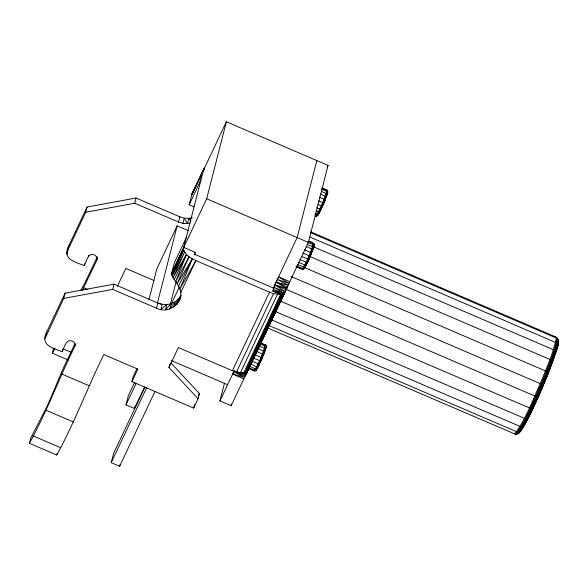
<?xml version="1.0" encoding="UTF-8"?>
<svg xmlns="http://www.w3.org/2000/svg" width="588" height="588" viewBox="0 0 588 588"><rect width="100%" height="100%" fill="white"/><g stroke="black" fill="none" stroke-linecap="round" stroke-linejoin="round"><path stroke-width="0.88" d="M160.649 304.246L114.021 284.173L65.07 293.169L46.797 331.816C39.991 344.994 51.766 347.831 62.152 351.697C64.268 347.89 65.805 338.585 72.251 341.033C74.345 341.878 75.698 344.436 74.691 346.575C58.998 378.576 46.672 412.07 29.4 443.293L56.749 455.024C74.661 422.581 87.377 387.742 103.811 354.564L137.82 369.154L131.925 381.619L193.643 408.087L198.06 398.738L199.398 393.519L170.917 362.958M82.416 290.222L96.719 260.425C97.931 257.853 95.771 254.905 93.132 254.538C87.105 253.729 86.679 262.035 84.18 265.541C73.794 261.682 62.019 258.845 68.825 245.666L87.09 207.013L136.048 198.016L179.877 216.818L184.272 218.119L188.821 218.354L192.342 217.692M68.289 249.187L68.296 247.379M259.051 345.935L264.85 348.464L265.379 349.911C267.959 346.236 262.777 345.222 260.411 344.311M307.083 244.321L312.882 246.85L313.411 248.298C315.829 244.468 312.529 241.528 308.487 241.227M321.46 191.46L326.48 193.658L327.009 195.106C329.75 191.041 323.606 190.358 321.269 189.174M309.663 236.957L555.535 342.407C560.261 344.627 556.167 350.36 555.542 353.792C555.748 349.25 561.849 341.488 556.329 338.041L310.464 232.591M44.938 338.754L63.732 298.388L112.69 289.392L156.518 308.193C169.91 315.366 187.278 299.858 178.502 286.26C176.709 281.711 171.534 278.175 171.74 272.986L174.327 262.873L186.117 237.934M266.092 347.126L265.475 345.046L260.455 342.841M327.046 191.438L327.582 190.872L327.722 192.32L327.104 190.24L322.084 188.035M180.612 296.918L180.869 295.235M265.747 345.332L265.923 345.634C263.417 354.454 259.867 363.252 254.92 370.969L248.687 368.522M266.114 345.979L263.306 354.513L259.132 364.126L255.839 370.308L254.751 370.668M313.786 243.719L313.955 244.02C311.449 252.84 307.906 261.638 302.96 269.355L295.94 266.57M322.261 188.336L327.273 190.541C324.745 199.457 321.158 208.358 316.16 216.156L315.602 215.745L315.984 215.855M326.56 190.821L327.104 190.24L327.553 190.828C325.046 199.648 321.504 208.446 316.557 216.163L316.16 216.156M557.88 339.254C553.558 359.253 544.444 377.871 536.66 396.687C530.332 409.285 525.665 423.213 516.661 434.209L514.713 433.929L268.003 328.119M557.564 347.03L558.6 341.062M311.566 253.244L310.31 256.361L311.339 252.899L304.202 249.679M319.358 197.156L324.385 199.332L325.135 200.177L326.083 196.723L320.541 194.069M269.201 325.583L516.749 431.761L518.682 432.062L520.453 431.379C532.302 413.54 539.828 393.107 548.266 373.483L547.766 372.3L545.502 370.925L304.694 267.643M180.7 295.676L177.076 304.297L178.377 299.108L173.827 307.046L175.128 301.842L169.866 308.898L171.174 303.687L165.456 309.729L166.772 304.51L162.237 304.268L160.906 309.494L166.772 304.51C172.527 304.055 178.039 300.887 180.7 295.676L179.391 300.85L180.781 295.889M45.46 337.042L46.797 331.816M66.966 252.605L68.825 245.666M66.951 254.406L67.84 250.922M63.732 298.388L65.07 293.169M67.488 250.885L85.76 212.231L87.09 207.013M29.4 443.293L30.738 438.067L47.672 405.161L63.063 368.786L74.882 343.774M68.171 359.974L52.428 353.219L53.765 348M62.152 351.697L62.82 349.081M84.18 265.541L84.621 263.799M88.303 256.816L88.744 255.074M74.691 346.575L75.36 343.965M96.719 260.425L97.388 257.816M56.749 455.024L57.198 453.282M112.69 289.392L114.021 284.173M85.76 212.231L134.711 203.242L136.048 198.016M148.904 299.865L156.827 268.885L177.157 225.865L188.285 230.636M154.864 391.711L119.636 466.24L111.22 462.631L113.558 453.495L144.876 387.249M144.582 386.948L134.402 408.476L125.986 404.867L128.324 395.731L134.586 382.487M131.925 381.619L133.263 376.401L136.945 368.61M157.466 302.879L177.157 225.865M156.518 308.193L157.856 302.967L162.237 304.268M190.1 223.087L187.462 223.58L182.927 223.337L178.546 222.036L179.877 216.818M119.636 466.24L120.062 464.579M134.402 408.476L134.828 406.815M193.989 206.844L189.182 204.786L191.761 194.665L204.462 168.249L203.345 170.763M171.74 272.986L183.529 248.055L183.574 249.944L171.645 273.912L183.529 248.055L203.551 169.734L191.909 194.246M170.299 304.452L176.179 281.439M194.444 254.994L195.62 252.509L183.699 247.401L206.682 198.773L226.373 121.76L328.053 165.375L308.369 242.388L231.157 405.72L219.941 400.906L224.469 383.2M194.915 252.215L194.415 254.17L273.663 288.157L272.913 291.097L280.763 294.463L283.732 293.147L286.804 288.421L276.206 282.181L278.58 276.845L289.803 281.659M198.06 398.738L168.962 367.515L169.851 364.031M193.643 408.087L194.532 404.61M231.157 405.72L231.613 403.949M316.836 160.561L297.146 237.574L273.126 288.385M182.927 223.337L184.272 218.119L187.462 223.58L188.821 218.354L190.85 221.286M313.485 245.762L313.977 244.071L313.448 244.63M264.622 352.021L263.505 354.99L264.453 351.528L258.132 348.544M326.259 197.215L327.097 194.819M306.164 246.931C309.501 245.791 313.676 253.759 313.5 248.011M309.957 256.5L549.927 359.43L552.095 361.039L552.367 362.818L555.763 353.072L554.925 350.801L553.352 349.698L313.375 246.776M558.306 342.98L558.578 342.04M266.004 347.464L262.167 357.864L256.17 370.124L254.692 370.278L249.239 367.934M327.641 192.658L323.797 203.058L318.637 213.966L317.586 214.157L315.646 213.37M557.828 345.266C549.126 373.27 537.234 400.288 523.636 426.241L521.946 426.785L520.049 426.425L271.656 319.894M266.004 347.824L265.945 345.685L265.416 346.244M327.634 193.018L327.678 191.262L327.163 191.813M314.036 246.21L314.08 244.454L313.558 245.005M278.58 276.845L289.017 283.357L277.396 279.432L288.216 285.143L276.206 282.181L275.088 284.893L285.018 291.685L245.872 374.901L240.264 372.491M264.563 352.241L265.467 349.625M286.804 288.421L275.088 284.893L272.913 291.097L282.314 294.066L245.865 372.851L240.294 372.946L232.392 370.727L178.392 347.567L168.962 367.515M311.537 253.377L312.654 250.407M548.266 373.483L552.522 362.274M183.574 249.944L172.144 275.948L184.573 252.12L173.019 277.639L186.455 254.428L175.665 281.615L189.093 256.713L186.455 254.428L183.574 249.944L171.689 274.412M325.164 200.052L323.907 203.169L318.762 200.839M548.339 373.159L538.307 396.922L524.246 425.675M180.67 292.787L195.885 260.594L192.313 258.816L177.12 283.835L189.093 256.713L192.313 258.816L179.796 289.23L195.885 260.594L269.517 292.177L273.567 293.618L280.763 294.463L244.917 372.888L282.314 294.066L273.383 289.509L283.732 293.147L246.578 373.343L244.182 372.395M318.071 204.558L322.547 206.241L323.9 203.132M254.104 358.357L260.778 361.069L262.27 357.938L263.461 354.696L256.941 351.624M251.855 361.216L259.132 364.126L260.969 360.995L262.277 357.974L254.788 354.637M199.251 179.987L201.486 174.952M316.609 207.748L321.026 209.277L322.547 206.241M299.895 259.602L307.164 262.513L308.95 259.44L310.302 256.324L302.827 253.024M298.535 262.38L305.51 265.225L306.355 264.931L307.693 262.226L309.001 259.381L301.357 256.412M171.659 273.442L183.529 248.055M97.292 256.816L85.084 282.63L80.637 290.523M52.428 353.219L54.904 347.986M117.306 286.459L125.839 268.415L154.041 280.513M191.761 194.665L203.551 169.734M203.382 170.38L226.373 121.76M189.182 204.786L200.964 179.847M170.954 304.68L179.178 287.289M125.986 404.867L136.166 383.339M111.22 462.631L146.846 387.272M198.288 395.856L199.398 393.519M327.281 167.007L328.053 165.375M232.392 370.727L269.517 292.177M219.941 400.906L234.171 370.8M236.442 372.16L273.567 293.618M240.294 372.946L277.418 294.397M280.763 294.463L243.63 373.012L242.065 372.336M245.872 374.901L287.429 286.981L276.206 282.181M174.261 279.565L186.455 254.428M243.829 378.915L232.613 374.1L234.34 370.668M316.028 210.857L319.453 212.011L321.202 209.181M250.503 363.994C253.707 364.839 259.007 369.823 259.573 363.987M178.502 286.26L192.313 258.816M318.637 213.966L319.953 211.739M297.374 264.556L304.724 267.312L307.421 262.469L314.043 245.85L313.117 244.704L307.664 242.366M305.04 267.158L306.355 264.931M249.341 366.177C252.348 367.162 257.728 371.572 258.323 366.544M318.887 213.738L317.469 215.502L314.764 214.804M305.29 266.93L304.202 268.51L303.107 268.775L296.492 265.989M257.25 368.544L256.17 370.124M302.783 269.054L303.687 269.061L304.657 267.922L302.555 269.355C307.561 261.55 311.14 252.649 313.676 243.741L312.963 244.013M256.441 369.859L256.625 369.536L255.31 370.874M528.663 417.421L527.083 418.671L524.378 418.303L275.14 311.405M317.571 215.59L317.616 214.973L316.939 216.068L317.41 215.311M255.934 370.396L255.493 370.389L256.14 370.05M533.367 407.807L532.044 408.52L529.443 407.94L280.211 301.041M303.871 268.694L311.339 252.899L313.375 247.386L313.977 244.071M524.65 424.962C522.342 428.086 520.843 433.106 516.661 434.209M538.432 396.775L534.904 396.04L285.665 289.142M327.171 192.195L327.832 191.938M327.082 192.563L327.567 192.048M315.778 216.053C320.791 208.218 324.392 199.288 326.935 190.343L326.759 190.042M312.618 243.814L313.161 243.234L313.955 244.02M313.573 245.387L314.073 244.858L313.97 245.24M264.923 345.626L265.475 345.046L265.923 345.634M514.713 433.929C526.216 418.921 532.346 400.406 540.379 383.413C546.201 368.514 553.212 353.814 556.329 338.041L555.689 336.909L310.662 231.819M515.669 434.201C527.149 419.229 533.265 400.759 541.276 383.81C547.075 368.941 554.072 354.285 557.181 338.548L555.689 336.909M517.624 433.966C528.884 419.273 534.889 401.148 542.746 384.523C548.442 369.933 555.307 355.549 558.357 340.114L556.542 337.416M518.491 433.474L521.593 429.901L520.453 431.379M317.807 215.318L318.262 214.73L317.123 215.583M316.557 216.163L318.329 214.12L322.18 206.226L326.972 194.194L327.582 190.872M232.613 374.1L244.579 377.364L233.715 371.844L245.262 376.019L237.684 371.778M248.518 368.213L254.523 370.969C259.529 363.163 263.108 354.27 265.644 345.354L260.624 343.142M242.183 372.586L246.365 373.983L243.219 372.535M308.656 241.528L313.331 243.535C310.787 252.48 307.193 261.41 302.173 269.245L296.55 266.599M206.682 198.773L308.369 242.388M134.711 203.242L178.546 222.036M291.148 276.514L543.51 385.059M83.753 287.855L87.899 289.627M171.483 360.628L227.6 384.699M63.423 348.941L71.707 352.499M61.725 374.005L89.075 385.735M46.334 410.38L73.691 422.11M32.935 435.811L60.285 447.541M275.088 284.893L286.143 289.796M244.924 372.594L246.578 373.343M265.129 344.847L265.298 345.149C262.755 354.094 259.161 363.024 254.141 370.859L253.972 370.558M557.24 338.129L557.983 339.967M265.945 345.685L266.048 346.067M283.732 293.147L245.865 372.851L246.431 372.976L285.018 291.685L274.126 287.392L283.732 293.147M204.462 168.249L192.114 193.849L204.462 168.249"/></g></svg>
